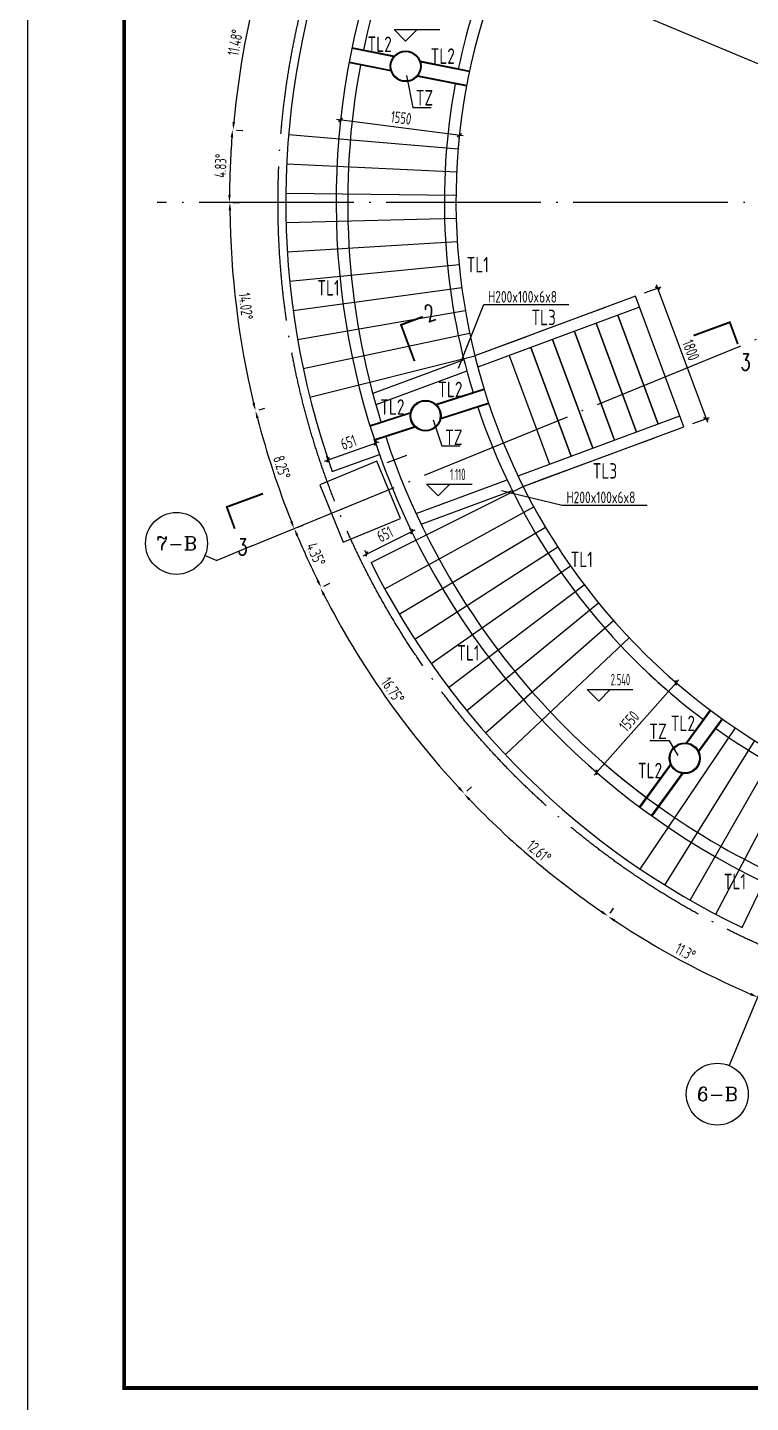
# Model space of a CAD drawing. Extents: x 6827379 to 6887889, y 99218 to 177608.
# Drawn here: x 6828368 to 6837718, y 114157 to 131934 of the extents above; entities that cross this region are included whole.
import ezdxf
from ezdxf.enums import TextEntityAlignment as Align

# ---------------------------------------------------------------- set-up
doc = ezdxf.new("R2010")
doc.units = 0
doc.header["$LTSCALE"] = 1000
doc.header["$MEASUREMENT"] = 0
doc.linetypes.add('CONTINOUS', pattern=[2000000.0, 1000000.0, 1000000.0])
doc.linetypes.add('DOTE', pattern=[2.42, 2, -0.2, 0.02, -0.2])
for name, color, linetype in [('0-1地坪', 251, 'Continuous'), ('100', 7, 'Continuous'), ('A_公文', 7, 'Continuous'), ('A_公标', 3, 'Continuous'), ('A_公框', 4, 'Continuous'), ('A_标高', 3, 'Continuous'), ('A_符号', 3, 'Continuous'), ('A_轴文', 7, 'Continuous'), ('A_轴标', 3, 'Continuous'), ('A_轴线', 9, 'DOTE'), ('AXIS_TEXT', 7, 'Continuous'), ('S_CL', 2, 'Continuous'), ('S_E_STAIR', 4, 'Continuous'), ('校对1', 2, 'Continuous')]:
    doc.layers.add(name, color=color, linetype=linetype)
doc.styles.add('_TCH_AXIS', font='COMPLEX', dxfattribs={"bigfont": 'GBCBIG'})
doc.styles.add('_TCH_DIM', font='tssdeng.shx', dxfattribs={"width": 0.8, "height": 200, "bigfont": 'GBCBIG.shx'})
doc.styles.add('_TCH_DIM_T3', font='tssdeng.shx', dxfattribs={"width": 0.705882, "bigfont": 'tssdchn.shx'})
doc.styles.add('_TCH_LABEL', font='COMPLEX', dxfattribs={"bigfont": 'GBCBIG'})
doc.styles.add('COMPLEX', font='COMPLEX')
doc.styles.get("Standard").update_dxf_attribs({"font": 'tssdeng.shx', "bigfont": 'hztxt.shx'})
doc.styles.add('TSSD_Dimension', font='Tssdeng.shx', dxfattribs={"width": 0.7, "bigfont": 'hztxt.shx'})
doc.dimstyles.new('_TCH_ARROW&&50', dxfattribs={"dimtxt": 148.75, "dimasz": 100, "dimexe": 125, "dimexo": 150, "dimgap": 50, "dimtad": 1, "dimdec": 0, "dimzin": 0, "dimdsep": 46, "dimtxsty": '_TCH_DIM_T3', "dimcen": 0.09, "dimclrt": 7, "dimazin": 2, "dimtfac": 1, "dimtdec": 0, "dimtix": 1, "dimtmove": 2, "dimatfit": 3, "dimfxl": 1, "dimtolj": 1, "dimtzin": 0, "dimarcsym": 0})
doc.dimstyles.new('TSSD_50_50', dxfattribs={"dimtxt": 150, "dimasz": 50, "dimexe": 50, "dimexo": 125, "dimgap": 50, "dimtad": 1, "dimdec": 0, "dimzin": 0, "dimdsep": 46, "dimtxsty": 'TSSD_Dimension', "dimblk": 'ARCHTICK', "dimcen": 0, "dimdle": 50, "dimclrt": 7, "dimadec": 0, "dimazin": 0, "dimtfac": 1, "dimtdec": 0, "dimtix": 1, "dimtmove": 2, "dimatfit": 3, "dimfxl": 1, "dimtolj": 1, "dimtzin": 0, "dimarcsym": 0})

# ---------------------------------------------------------------- blocks, each defined once
blk = doc.blocks.new('*D75')
at = {"layer": 'A_公标', "color": 0, "linetype": 'CONTINOUS', "lineweight": -2, "transparency": 16777216}
for p, q in [((6837906, 138854), (6837621, 139478)), ((6833984, 135669), (6833432, 136076))]:
    blk.add_line(p, q, dxfattribs=at)
blk.add_arc((6842110, 129671), 10661, 115.1309, 143.0302, dxfattribs=at)
at = {"layer": 'A_公标', "color": 0, "linetype": 'CONTINOUS', "transparency": 16777216}
for points in [[(6837575, 139337), (6837589, 139307), (6837673, 139364)], [(6833606, 136072), (6833579, 136092), (6833532, 136002)]]:
    blk.add_solid(points, dxfattribs=at)
at = {"layer": 'Defpoints', "color": 0, "linetype": 'CONTINOUS', "transparency": 16777216}
for p in [(6837969, 138718), (6836110, 138483), (6834104, 135580), (6842110, 129671)]:
    blk.add_point(p, dxfattribs=at)
at = {"layer": 'A_公标', "color": 7, "linetype": 'CONTINOUS', "transparency": 16777216, "insert": (6835311, 138043), "char_height": 148.8, "attachment_point": 5, "rotation": 39.0806, "style": '_TCH_DIM_T3'}
blk.add_mtext('\\A1;28.97°', dxfattribs=at)
blk = doc.blocks.new('_AXISO')
blk.add_circle((0, 0), 0.5)
at = {"layer": 'AXIS_TEXT', "style": 'COMPLEX', "width": 1.041667}
blk.add_attdef('A', text='', height=0.56, dxfattribs=at).set_placement((-0.25, -0.28), (0.25, -0.28), align=Align.FIT)
blk = doc.blocks.new('_ArchTick')
at = {"color": 0, "linetype": 'ByBlock', "const_width": 0.4}
blk.add_lwpolyline([(-0.5, -0.5), (0.5, 0.5)], dxfattribs=at)
blk = doc.blocks.new('*D187')
at = {"color": 0, "linetype": 'CONTINOUS', "lineweight": -2, "transparency": 16777216}
for p, q in [((6832366, 130747), (6834003, 130537)), ((6832423, 130795), (6832409, 130691)), ((6833960, 130598), (6833947, 130494))]:
    blk.add_line(p, q, dxfattribs=at)
at = {"layer": 'Defpoints', "color": 0, "linetype": 'CONTINOUS', "transparency": 16777216}
for p in [(6832438, 130919), (6833976, 130722), (6833953, 130543)]:
    blk.add_point(p, dxfattribs=at)
at = {"color": 0, "linetype": 'CONTINOUS', "lineweight": -2, "transparency": 16777216, "xscale": 50, "yscale": 50, "zscale": 50}
for p, rotation in [((6832416, 130741), 172.6767415827707), ((6833953, 130543), 352.6767415827707)]:
    blk.add_blockref('_ArchTick', p, dxfattribs=dict(at, rotation=rotation))
at = {"color": 7, "linetype": 'CONTINOUS', "transparency": 16777216, "insert": (6833200, 130766), "char_height": 150, "attachment_point": 5, "rotation": 352.6767, "style": 'TSSD_Dimension'}
blk.add_mtext('\\A1;1550', dxfattribs=at)
blk = doc.blocks.new('*D188')
at = {"color": 0, "linetype": 'CONTINOUS', "lineweight": -2, "transparency": 16777216}
for p, q in [((6835694, 122266), (6836789, 123500)), ((6836758, 123461), (6836794, 123429)), ((6835729, 122302), (6835764, 122270))]:
    blk.add_line(p, q, dxfattribs=at)
at = {"layer": 'Defpoints', "color": 0, "linetype": 'CONTINOUS', "transparency": 16777216}
for p in [(6836665, 123544), (6836756, 123463), (6835635, 122385)]:
    blk.add_point(p, dxfattribs=at)
at = {"color": 0, "linetype": 'CONTINOUS', "lineweight": -2, "transparency": 16777216, "xscale": 50, "yscale": 50, "zscale": 50}
for p, rotation in [((6836756, 123463), 48.3957649781356), ((6835727, 122304), 228.3957649781356)]:
    blk.add_blockref('_ArchTick', p, dxfattribs=dict(at, rotation=rotation))
at = {"color": 7, "linetype": 'CONTINOUS', "transparency": 16777216, "insert": (6836148, 122966), "char_height": 150, "attachment_point": 5, "rotation": 48.3958, "style": 'TSSD_Dimension'}
blk.add_mtext('\\A1;1550', dxfattribs=at)
blk = doc.blocks.new('*D198')
at = {"color": 0, "linetype": 'CONTINOUS', "lineweight": -2, "transparency": 16777216}
for p, q in [((6836349, 128502), (6836564, 128582)), ((6836500, 128612), (6837160, 126830)), ((6836974, 126815), (6837189, 126894))]:
    blk.add_line(p, q, dxfattribs=at)
at = {"layer": 'Defpoints', "color": 0, "linetype": 'CONTINOUS', "transparency": 16777216}
for p in [(6836232, 128459), (6836857, 126771), (6837142, 126877)]:
    blk.add_point(p, dxfattribs=at)
at = {"color": 0, "linetype": 'CONTINOUS', "lineweight": -2, "transparency": 16777216, "xscale": 50, "yscale": 50, "zscale": 50}
for p, rotation in [((6836517, 128565), 110.3208380929485), ((6837142, 126877), 290.3208380929485)]:
    blk.add_blockref('_ArchTick', p, dxfattribs=dict(at, rotation=rotation))
at = {"color": 7, "linetype": 'CONTINOUS', "transparency": 16777216, "insert": (6836947, 127764), "char_height": 150, "attachment_point": 5, "rotation": 290.3208, "style": 'TSSD_Dimension'}
blk.add_mtext('\\A1;1800', dxfattribs=at)
blk = doc.blocks.new('*D234')
at = {"color": 0, "linetype": 'CONTINOUS', "lineweight": -2, "transparency": 16777216}
for p, q in [((6832710, 125104), (6833381, 125441)), ((6833337, 125419), (6833314, 125463)), ((6832755, 125127), (6832732, 125171))]:
    blk.add_line(p, q, dxfattribs=at)
at = {"layer": 'Defpoints', "color": 0, "linetype": 'CONTINOUS', "transparency": 16777216}
for p in [(6833337, 125418), (6833393, 125307), (6832811, 125015)]:
    blk.add_point(p, dxfattribs=at)
at = {"color": 0, "linetype": 'CONTINOUS', "lineweight": -2, "transparency": 16777216, "xscale": 50, "yscale": 50, "zscale": 50}
for p, rotation in [((6833337, 125418), 26.6208705765464), ((6832755, 125127), 206.6208705765464)]:
    blk.add_blockref('_ArchTick', p, dxfattribs=dict(at, rotation=rotation))
at = {"color": 7, "linetype": 'CONTINOUS', "transparency": 16777216, "insert": (6832990, 125384), "char_height": 150, "attachment_point": 5, "rotation": 26.6209, "style": 'TSSD_Dimension'}
blk.add_mtext('\\A1;651', dxfattribs=at)
blk = doc.blocks.new('*D235')
at = {"color": 0, "linetype": 'CONTINOUS', "lineweight": -2, "transparency": 16777216}
for p, q in [((6832208, 126327), (6832915, 126579)), ((6832879, 126531), (6832852, 126609)), ((6832266, 126313), (6832238, 126391))]:
    blk.add_line(p, q, dxfattribs=at)
at = {"layer": 'Defpoints', "color": 0, "linetype": 'CONTINOUS', "transparency": 16777216}
for p in [(6832868, 126562), (6832921, 126413), (6832308, 126195)]:
    blk.add_point(p, dxfattribs=at)
at = {"color": 0, "linetype": 'CONTINOUS', "lineweight": -2, "transparency": 16777216, "xscale": 50, "yscale": 50, "zscale": 50}
for p, rotation in [((6832868, 126562), 19.55012322599287), ((6832255, 126344), 199.5501232259929)]:
    blk.add_blockref('_ArchTick', p, dxfattribs=dict(at, rotation=rotation))
at = {"color": 7, "linetype": 'CONTINOUS', "transparency": 16777216, "insert": (6832520, 126571), "char_height": 150, "attachment_point": 5, "rotation": 19.5501, "style": 'TSSD_Dimension'}
blk.add_mtext('\\A1;651', dxfattribs=at)
blk = doc.blocks.new('*D253')
at = {"layer": 'A_公标', "color": 0, "linetype": 'CONTINOUS', "lineweight": -2, "transparency": 16777216}
for p, q in [((6835905, 120484), (6835947, 120546)), ((6837830, 119445), (6837859, 119514))]:
    blk.add_line(p, q, dxfattribs=at)
blk.add_arc((6842117, 129687), 11153, 236.496, 246.7724, dxfattribs=at)
at = {"layer": 'A_公标', "color": 0, "linetype": 'CONTINOUS', "transparency": 16777216}
for points in [[(6835951, 120373), (6835970, 120401), (6835877, 120442)], [(6837725, 119453), (6837712, 119422), (6837810, 119399)]]:
    blk.add_solid(points, dxfattribs=at)
at = {"layer": 'Defpoints', "color": 0, "linetype": 'CONTINOUS', "transparency": 16777216}
for p in [(6842117, 129687), (6835821, 120360), (6836498, 120052), (6837772, 119306)]:
    blk.add_point(p, dxfattribs=at)
at = {"layer": 'A_公标', "color": 7, "linetype": 'CONTINOUS', "transparency": 16777216, "insert": (6836877, 119982), "char_height": 148.8, "attachment_point": 5, "rotation": 331.6342, "style": '_TCH_DIM_T3'}
blk.add_mtext('\\A1;11.3°', dxfattribs=at)
blk = doc.blocks.new('*D254')
at = {"layer": 'A_公标', "color": 0, "linetype": 'CONTINOUS', "lineweight": -2, "transparency": 16777216}
for p, q in [((6834049, 122062), (6834104, 122113)), ((6835906, 120486), (6835948, 120548))]:
    blk.add_line(p, q, dxfattribs=at)
blk.add_arc((6842110, 129676), 11138, 223.8864, 235.4679, dxfattribs=at)
at = {"layer": 'A_公标', "color": 0, "linetype": 'CONTINOUS', "transparency": 16777216}
for points in [[(6834070, 121943), (6834094, 121966), (6834013, 122027)], [(6835805, 120514), (6835786, 120487), (6835878, 120444)]]:
    blk.add_solid(points, dxfattribs=at)
at = {"layer": 'Defpoints', "color": 0, "linetype": 'CONTINOUS', "transparency": 16777216}
for p in [(6842110, 129676), (6833940, 121959), (6834596, 121454), (6835822, 120361)]:
    blk.add_point(p, dxfattribs=at)
at = {"layer": 'A_公标', "color": 7, "linetype": 'CONTINOUS', "transparency": 16777216, "insert": (6834983, 121279), "char_height": 148.8, "attachment_point": 5, "rotation": 319.6772, "style": '_TCH_DIM_T3'}
blk.add_mtext('\\A1;12.61°', dxfattribs=at)
blk = doc.blocks.new('*D255')
at = {"layer": 'A_公标', "color": 0, "linetype": 'CONTINOUS', "lineweight": -2, "transparency": 16777216}
for p, q in [((6832202, 124710), (6832269, 124744)), ((6834054, 122065), (6834108, 122117))]:
    blk.add_line(p, q, dxfattribs=at)
blk.add_arc((6842110, 129676), 11133, 207.1355, 222.8574, dxfattribs=at)
at = {"layer": 'A_公标', "color": 0, "linetype": 'CONTINOUS', "transparency": 16777216}
for points in [[(6832187, 124591), (6832217, 124606), (6832157, 124688)], [(6833961, 122115), (6833937, 122093), (6834017, 122031)]]:
    blk.add_solid(points, dxfattribs=at)
at = {"layer": 'Defpoints', "color": 0, "linetype": 'CONTINOUS', "transparency": 16777216}
for p in [(6842110, 129676), (6832068, 124643), (6832690, 123743), (6833945, 121962)]:
    blk.add_point(p, dxfattribs=at)
at = {"layer": 'A_公标', "color": 7, "linetype": 'CONTINOUS', "transparency": 16777216, "insert": (6833092, 123363), "char_height": 148.8, "attachment_point": 5, "rotation": 304.9964, "style": '_TCH_DIM_T3'}
blk.add_mtext('\\A1;16.75°', dxfattribs=at)
blk = doc.blocks.new('*D256')
at = {"layer": 'A_公标', "color": 0, "linetype": 'CONTINOUS', "lineweight": -2, "transparency": 16777216}
for p, q in [((6831866, 125475), (6831935, 125503)), ((6832211, 124715), (6832278, 124748))]:
    blk.add_line(p, q, dxfattribs=at)
blk.add_arc((6842051, 129647), 11057, 202.7924, 206.1027, dxfattribs=at)
at = {"layer": 'A_公标', "color": 0, "linetype": 'CONTINOUS', "transparency": 16777216}
for points in [[(6831842, 125357), (6831873, 125370), (6831819, 125456)], [(6832137, 124789), (6832107, 124775), (6832166, 124692)]]:
    blk.add_solid(points, dxfattribs=at)
at = {"layer": 'Defpoints', "color": 0, "linetype": 'CONTINOUS', "transparency": 16777216}
for p in [(6842051, 129647), (6831727, 125418), (6831928, 125198), (6832077, 124648)]:
    blk.add_point(p, dxfattribs=at)
at = {"layer": 'A_公标', "color": 7, "linetype": 'CONTINOUS', "transparency": 16777216, "insert": (6832099, 125122), "char_height": 148.8, "attachment_point": 5, "rotation": 294.4475, "style": '_TCH_DIM_T3'}
blk.add_mtext('\\A1;4.35°', dxfattribs=at)
blk = doc.blocks.new('*D257')
at = {"layer": 'A_公标', "color": 0, "linetype": 'CONTINOUS', "lineweight": -2, "transparency": 16777216}
for p, q in [((6831366, 126993), (6831439, 127011)), ((6831864, 125474), (6831933, 125502))]:
    blk.add_line(p, q, dxfattribs=at)
blk.add_arc((6842143, 129685), 11158, 194.5343, 201.7608, dxfattribs=at)
at = {"layer": 'A_公标', "color": 0, "linetype": 'CONTINOUS', "transparency": 16777216}
for points in [[(6831326, 126880), (6831358, 126888), (6831317, 126981)], [(6831795, 125554), (6831764, 125542), (6831817, 125455)]]:
    blk.add_solid(points, dxfattribs=at)
at = {"layer": 'Defpoints', "color": 0, "linetype": 'CONTINOUS', "transparency": 16777216}
for p in [(6842143, 129685), (6831220, 126957), (6831459, 126465), (6831725, 125417)]:
    blk.add_point(p, dxfattribs=at)
at = {"layer": 'A_公标', "color": 7, "linetype": 'CONTINOUS', "transparency": 16777216, "insert": (6831658, 126248), "char_height": 148.8, "attachment_point": 5, "rotation": 288.1475, "style": '_TCH_DIM_T3'}
blk.add_mtext('\\A1;8.25°', dxfattribs=at)
blk = doc.blocks.new('*D258')
at = {"layer": 'A_公标', "color": 0, "linetype": 'CONTINOUS', "lineweight": -2, "transparency": 16777216}
for p, q in [((6831036, 129671), (6831111, 129671)), ((6831365, 126993), (6831438, 127011))]:
    blk.add_line(p, q, dxfattribs=at)
blk.add_arc((6842087, 129671), 11101, 180.5161, 193.5047, dxfattribs=at)
at = {"layer": 'A_公标', "color": 0, "linetype": 'CONTINOUS', "transparency": 16777216}
for points in [[(6830969, 129570), (6831003, 129571), (6830986, 129671)], [(6831309, 127082), (6831276, 127074), (6831316, 126981)]]:
    blk.add_solid(points, dxfattribs=at)
at = {"layer": 'Defpoints', "color": 0, "linetype": 'CONTINOUS', "transparency": 16777216}
for p in [(6830886, 129671), (6842087, 129671), (6831023, 128766), (6831219, 126957)]:
    blk.add_point(p, dxfattribs=at)
at = {"layer": 'A_公标', "color": 7, "linetype": 'CONTINOUS', "transparency": 16777216, "insert": (6831192, 128331), "char_height": 148.8, "attachment_point": 5, "rotation": 277.0104, "style": '_TCH_DIM_T3'}
blk.add_mtext('\\A1;14.02°', dxfattribs=at)
blk = doc.blocks.new('*D259')
at = {"layer": 'A_公标', "color": 0, "linetype": 'CONTINOUS', "lineweight": -2, "transparency": 16777216}
for p, q in [((6831069, 130609), (6831144, 130603)), ((6831030, 129671), (6831105, 129671))]:
    blk.add_line(p, q, dxfattribs=at)
blk.add_arc((6842177, 129671), 11197, 175.6825, 179.4883, dxfattribs=at)
at = {"layer": 'A_公标', "color": 0, "linetype": 'CONTINOUS', "transparency": 16777216}
for points in [[(6830995, 130515), (6831028, 130512), (6831019, 130613)], [(6830997, 129770), (6830964, 129771), (6830980, 129671)]]:
    blk.add_solid(points, dxfattribs=at)
at = {"layer": 'Defpoints', "color": 0, "linetype": 'CONTINOUS', "transparency": 16777216}
for p in [(6830920, 130622), (6830997, 130299), (6830880, 129671), (6842177, 129671)]:
    blk.add_point(p, dxfattribs=at)
at = {"layer": 'A_公标', "color": 7, "linetype": 'CONTINOUS', "transparency": 16777216, "insert": (6830865, 130147), "char_height": 148.8, "attachment_point": 5, "rotation": 87.5854, "style": '_TCH_DIM_T3'}
blk.add_mtext('\\A1;4.83°', dxfattribs=at)
blk = doc.blocks.new('*D260')
at = {"layer": 'A_公标', "color": 0, "linetype": 'CONTINOUS', "lineweight": -2, "transparency": 16777216}
for p, q in [((6831483, 132785), (6831555, 132764)), ((6831077, 130608), (6831152, 130602))]:
    blk.add_line(p, q, dxfattribs=at)
blk.add_arc((6842110, 129676), 11122, 164.2094, 174.6557, dxfattribs=at)
at = {"layer": 'A_公标', "color": 0, "linetype": 'CONTINOUS', "transparency": 16777216}
for points in [[(6831391, 132707), (6831423, 132698), (6831435, 132799)], [(6831053, 130711), (6831019, 130714), (6831027, 130613)]]:
    blk.add_solid(points, dxfattribs=at)
at = {"layer": 'Defpoints', "color": 0, "linetype": 'CONTINOUS', "transparency": 16777216}
for p in [(6831339, 132827), (6831250, 132080), (6830927, 130621), (6842110, 129676)]:
    blk.add_point(p, dxfattribs=at)
at = {"layer": 'A_公标', "color": 7, "linetype": 'CONTINOUS', "transparency": 16777216, "insert": (6831054, 131739), "char_height": 148.8, "attachment_point": 5, "rotation": 79.4325, "style": '_TCH_DIM_T3'}
blk.add_mtext('\\A1;11.48°', dxfattribs=at)
blk = doc.blocks.new('*D261')
at = {"layer": 'A_公标', "color": 0, "linetype": 'CONTINOUS', "lineweight": -2, "transparency": 16777216}
for p, q in [((6831888, 133948), (6831957, 133920)), ((6831477, 132787), (6831549, 132766))]:
    blk.add_line(p, q, dxfattribs=at)
blk.add_arc((6842110, 129676), 11128, 157.8314, 163.1793, dxfattribs=at)
at = {"layer": 'A_公标', "color": 0, "linetype": 'CONTINOUS', "transparency": 16777216}
for points in [[(6831789, 133882), (6831819, 133869), (6831842, 133968)], [(6831473, 132892), (6831441, 132901), (6831429, 132801)]]:
    blk.add_solid(points, dxfattribs=at)
at = {"layer": 'Defpoints', "color": 0, "linetype": 'CONTINOUS', "transparency": 16777216}
for p in [(6831750, 134006), (6831690, 133584), (6831333, 132829), (6842110, 129676)]:
    blk.add_point(p, dxfattribs=at)
at = {"layer": 'A_公标', "color": 7, "linetype": 'CONTINOUS', "transparency": 16777216, "insert": (6831502, 133431), "char_height": 148.8, "attachment_point": 5, "rotation": 70.5054, "style": '_TCH_DIM_T3'}
blk.add_mtext('\\A1;6.38°', dxfattribs=at)
blk = doc.blocks.new('*D262')
at = {"layer": 'A_公标', "color": 0, "linetype": 'CONTINOUS', "lineweight": -2, "transparency": 16777216}
for p, q in [((6833045, 136051), (6833107, 136007)), ((6831885, 133951), (6831954, 133922))]:
    blk.add_line(p, q, dxfattribs=at)
blk.add_arc((6842135, 129658), 11163, 145.3975, 156.7624, dxfattribs=at)
at = {"layer": 'A_公标', "color": 0, "linetype": 'CONTINOUS', "transparency": 16777216}
for points in [[(6832933, 136007), (6832961, 135988), (6833004, 136079)], [(6831893, 134056), (6831863, 134069), (6831839, 133970)]]:
    blk.add_solid(points, dxfattribs=at)
at = {"layer": 'Defpoints', "color": 0, "linetype": 'CONTINOUS', "transparency": 16777216}
for p in [(6832922, 136137), (6832565, 135405), (6831747, 134009), (6842135, 129658)]:
    blk.add_point(p, dxfattribs=at)
at = {"layer": 'A_公标', "color": 7, "linetype": 'CONTINOUS', "transparency": 16777216, "insert": (6832256, 135117), "char_height": 148.8, "attachment_point": 5, "rotation": 61.08, "style": '_TCH_DIM_T3'}
blk.add_mtext('\\A1;12.39°', dxfattribs=at)

msp = doc.modelspace()

# ---------------------------------------------------------------- linework, layer by layer
at = {"linetype": 'CONTINOUS'}
for p, q in [((6836231.7, 128459.1), (6834153.2, 127689.4)), ((6836283.7, 128318.4), (6834191.1, 127543.4)), ((6834712, 126137), (6836804.6, 126911.9)), ((6834778.3, 126001.6), (6836856.7, 126771.3)), ((6833021, 126310.4), (6833272.5, 126403.6))]:
    msp.add_line(p, q, dxfattribs=at)
for points in [[(6833940.9, 127529.1), (6834268.5, 128354.5), (6835369.1, 128354.5)], [(6834497.6, 125946.4), (6835282, 125760.7), (6836382.7, 125760.7)], [(6836781.7, 122520.4), (6836671, 122711.2), (6836417.8, 122711.2)]]:
    msp.add_lwpolyline(points, dxfattribs=at)
at = {"layer": '0-1地坪', "color": 4, "ltscale": 0.1}
for p, q in [((6836856.7, 126771.3), (6836231.7, 128459.1)), ((6835559.9, 128210.3), (6835278.6, 128106.1)), ((6835841.2, 128314.5), (6835559.9, 128210.3)), ((6836523.3, 126807.7), (6836002.4, 128214.2)), ((6836002.4, 128214.2), (6836523.3, 126807.7)), ((6834997.2, 128001.9), (6834715.9, 127897.7)), ((6835278.6, 128106.1), (6834997.2, 128001.9)), ((6835960.6, 126599.4), (6835439.8, 128005.8)), ((6835439.8, 128005.8), (6835960.6, 126599.4)), ((6836241.9, 126703.6), (6835721.1, 128110)), ((6835721.1, 128110), (6836241.9, 126703.6)), ((6834715.9, 127897.7), (6834434.6, 127793.6)), ((6835679.3, 126495.2), (6835158.4, 127901.7)), ((6835158.4, 127901.7), (6835679.3, 126495.2)), ((6834434.6, 127793.6), (6834153.2, 127689.4)), ((6834595.8, 127693.3), (6835116.6, 126286.8)), ((6835398, 126391), (6834877.1, 127797.5)), ((6834877.1, 127797.5), (6835398, 126391)), ((6836184.9, 126522.5), (6836466.2, 126626.7)), ((6835622.3, 126314.1), (6835903.6, 126418.3)), ((6835903.6, 126418.3), (6836184.9, 126522.5)), ((6835340.9, 126209.9), (6835622.3, 126314.1)), ((6834778.3, 126001.6), (6835059.6, 126105.8)), ((6835059.6, 126105.8), (6835340.9, 126209.9))]:
    msp.add_line(p, q, dxfattribs=at)
at = {"layer": '100', "color": 7, "linetype": 'Continuous'}
for points in [[(6833270, 131313.9), (6833352.3, 130901.4), (6833589.6, 130901.4)], [(6833612.6, 126862.1), (6833725.2, 126523.7), (6833962.4, 126523.7)]]:
    msp.add_lwpolyline(points, dxfattribs=at)
at = {"layer": 'A_公框', "color": 0, "linetype": 'CONTINOUS'}
msp.add_lwpolyline([(6828368.3, 113845.2), (6887889.5, 113845.2), (6887889.5, 143545.2), (6828368.3, 143545.2)], close=True, dxfattribs=at)
at = {"layer": 'A_公框', "color": 0, "linetype": 'CONTINOUS', "const_width": 50}
msp.add_lwpolyline([(6829618.3, 114345.2), (6887389.5, 114345.2), (6887389.5, 143045.2), (6829618.3, 143045.2)], close=True, dxfattribs=at)
at = {"layer": 'A_标高'}
for p, q in [((6833258.1, 131758), (6833108.1, 131908)), ((6833108.1, 131908), (6833699.2, 131908)), ((6833258.1, 131758), (6833408.1, 131908)), ((6833679.2, 125879.3), (6833529.2, 126029.3)), ((6833529.2, 126029.3), (6834120.3, 126029.3)), ((6833679.2, 125879.3), (6833829.2, 126029.3)), ((6835755, 123226.6), (6835605, 123376.6)), ((6835605, 123376.6), (6836196.2, 123376.6)), ((6835755, 123226.6), (6835905, 123376.6))]:
    msp.add_line(p, q, dxfattribs=at)
at = {"layer": 'A_符号', "linetype": 'CONTINOUS', "const_width": 25}
for points in [[(6833479.9, 128194.4), (6833198.7, 128089.9), (6833372.9, 127621.3)], [(6836981, 127950.9), (6837450.4, 128123.1), (6837553.7, 127841.5)], [(6831048.5, 125453.7), (6830945.1, 125735.3), (6831414.5, 125907.6)]]:
    msp.add_lwpolyline(points, dxfattribs=at)
at = {"layer": 'A_轴标'}
for p, q in [((6831261.2, 125227.3), (6830816.7, 125045.2)), ((6830663.8, 125109.2), (6830816.7, 125045.2)), ((6837826.1, 119436.3), (6837441.6, 118513.2))]:
    msp.add_line(p, q, dxfattribs=at)
at = {"layer": 'A_轴线'}
for p, q in [((6831261.2, 125227.3), (6852366.4, 133872)), ((6831882.5, 133952.1), (6852337.1, 125385.6)), ((6854366.4, 129670.5), (6830046.4, 129670.5))]:
    msp.add_line(p, q, dxfattribs=at)
msp.add_circle((6842107.9, 129670.5), 10500, dxfattribs=at)
at = {"layer": 'S_CL', "color": 1}
for p, q in [((6832887.6, 126325.7), (6832147.3, 126022.5)), ((6833190.9, 125585.4), (6832887.6, 126325.7)), ((6832147.3, 126022.5), (6832450.6, 125282.2)), ((6832450.6, 125282.2), (6833190.9, 125585.4))]:
    msp.add_line(p, q, dxfattribs=at)
at = {"layer": 'S_CL', "color": 0}
for centre, radius in [((6833258.5, 131433), 200), ((6833258.5, 131433), 190), ((6833515.7, 126915.1), 200), ((6833515.7, 126915.1), 190), ((6836867.6, 122487.2), 200), ((6836867.6, 122487.2), 190)]:
    msp.add_circle(centre, radius, dxfattribs=at)
at = {"layer": 'S_E_STAIR', "color": 5, "ltscale": 0.1}
for p, q in [((6834011.7, 127637), (6832833.6, 127200.7)), ((6834049.9, 127491.1), (6832873.5, 127055.5)), ((6833394.4, 125649), (6834570.7, 126084.7)), ((6833458.6, 125512.9), (6834636.8, 125949.2))]:
    msp.add_line(p, q, dxfattribs=at)
at = {"layer": 'S_E_STAIR', "color": 40, "ltscale": 0.1}
msp.add_line((6832307.6, 126195.5), (6832921.1, 126413.3), dxfattribs=at)
at = {"layer": 'S_E_STAIR', "color": 6, "ltscale": 0.1}
for points in [[(6831744.8, 130551.9), (6833938, 130366.6)], [(6831719.8, 130172.5), (6833918.3, 130067.5)], [(6831708.6, 129792.4), (6833909.4, 129767.8)], [(6831711.3, 129412.2), (6833911.6, 129468.1)], [(6831727.9, 129032.4), (6833924.6, 129168.6)], [(6831758.3, 128653.4), (6833948.7, 128869.8)], [(6831802.6, 128275.8), (6833983.6, 128572.1)], [(6831860.7, 127900), (6834029.4, 128275.9)], [(6831932.5, 127526.6), (6834085.9, 127981.5)], [(6832017.8, 127156.1), (6834153.2, 127689.4)], [(6832810.6, 125015.3), (6834778.3, 126001.6)], [(6832987.1, 124678.6), (6834917.5, 125736.1)], [(6833175.9, 124348.5), (6835066.3, 125475.9)], [(6833376.6, 124025.6), (6835224.5, 125221.3)], [(6833588.9, 123710.2), (6835391.9, 124972.6)], [(6833812.6, 123402.8), (6835568.3, 124730.2)], [(6834047.5, 123103.8), (6835753.4, 124494.5)], [(6834293, 122813.5), (6835947, 124265.6)], [(6834548.5, 122533), (6836148.5, 124044.5)]]:
    msp.add_lwpolyline(points, dxfattribs=at)
at = {"layer": 'S_E_STAIR', "color": 3, "ltscale": 0.1}
for points in [[(6836290.4, 121054.6), (6837521.8, 122878.9)], [(6836609.4, 120847.6), (6837773.3, 122715.8)], [(6836935.7, 120652.5), (6838030.5, 122561.9)], [(6837269, 120469.5), (6838293.3, 122417.6)], [(6837608.7, 120298.7), (6838561.1, 122283)]]:
    msp.add_lwpolyline(points, dxfattribs=at)
at = {"layer": 'S_E_STAIR', "color": 40, "ltscale": 0.1}
for radius, start, end in [(9750.7, 144.8865, 35.1158), (9600.7, 144.8865, 168.17428), (8350.7, 144.88419, 168.09053), (8200.7, 144.88419, 35.1158), (10401.7, 159.51419, 199.55012), (9600.7, 169.36787, 197.21271), (8350.7, 169.4628, 197.12779), (8350.7, 198.50006, 228.9911), (9600.7, 198.4063, 233.30445), (10401.7, 206.62087, 244.36018), (8350.7, 223.37203, 233.21511), (8350.7, 234.58738, 254.24341), (9600.7, 230.27402, 254.33621)]:
    msp.add_arc((6842109.7, 129676.2), radius, start, end, dxfattribs=at)
at = {"layer": '校对1', "linetype": 'CONTINOUS'}
for p, q in [((6833100.9, 131556.2), (6832563.5, 131663.3)), ((6833108.2, 131564.9), (6832565.6, 131673)), ((6833069.1, 131368.8), (6832526.6, 131476.9)), ((6833065.8, 131379.7), (6832528.5, 131486.7)), ((6834085.8, 131370.2), (6833447.9, 131497.3)), ((6834083.7, 131360.4), (6833451.3, 131486.4)), ((6834046.9, 131174), (6833408.9, 131301.1)), ((6834048.7, 131183.9), (6833416.1, 131309.9)), ((6833650.1, 127063.2), (6834272.1, 127262.7)), ((6833658.3, 127055.3), (6834275.1, 127253.1)), ((6832796.1, 126789.3), (6833320.2, 126957.4)), ((6832799, 126779.8), (6833318.1, 126946.3)), ((6833711.2, 126872.8), (6834333.3, 127072.3)), ((6833713.2, 126883.9), (6834330.1, 127081.8)), ((6832854.1, 126608.4), (6833373.1, 126774.9)), ((6832857.2, 126598.9), (6833381.3, 126767)), ((6836888.9, 122686.1), (6837197.2, 123108.9)), ((6836900.1, 122684.6), (6837205.2, 123103)), ((6837045.6, 122578.5), (6837350.7, 122997)), ((6837050.5, 122568.3), (6837358.8, 122991.1)), ((6836283.9, 121856.5), (6836684.8, 122406.2)), ((6836292, 121850.6), (6836689.7, 122395.9)), ((6836437.4, 121744.6), (6836835.1, 122289.9)), ((6836445.5, 121738.7), (6836846.4, 122288.4))]:
    msp.add_line(p, q, dxfattribs=at)

# ---------------------------------------------------------------- block references
at = {"layer": 'A_轴标'}
ref = msp.add_blockref('_AXISO', (6830294.9, 125263.7), dxfattribs=dict(at, xscale=800, yscale=800, zscale=800))
ref.add_attrib('A', '7-B', dxfattribs={"layer": 'A_轴文', "height": 177.09, "style": '_TCH_AXIS'}).set_placement((6830029.2, 125175.2), (6830560.5, 125175.2), align=Align.FIT)
ref = msp.add_blockref('_AXISO', (6837287.8, 118143.9), dxfattribs=dict(at, xscale=800, yscale=800, zscale=800))
ref.add_attrib('A', '6-B', dxfattribs={"layer": 'A_轴文', "height": 177.09, "style": '_TCH_AXIS'}).set_placement((6837022.2, 118055.4), (6837553.5, 118055.4), align=Align.FIT)

# ---------------------------------------------------------------- texts
at = {"layer": '100', "color": 7, "linetype": 'Continuous', "width": 0.75}
for s, height, p in [('TL2', 200, (6832765.3, 131617.9)), ('TL2', 200, (6833581.4, 131464.3)), ('TZ', 200, (6833389.7, 130925.8)), ('TL1', 200, (6834046.8, 128768.5)), ('TL1', 200, (6832116.4, 128468.8)), ('H200x100x6x8', 150, (6834324.1, 128377.6)), ('TL3', 200, (6834884.5, 128085.7)), ('TL2', 200, (6833679.5, 127154.8)), ('TL2', 200, (6832929.9, 126927.9)), ('TZ', 200, (6833768.5, 126535.1)), ('TL3', 200, (6835676.7, 126101.4)), ('H200x100x6x8', 150, (6835337.7, 125783.9)), ('TL1', 200, (6835391.9, 124957.2)), ('TL1', 200, (6833924.9, 123749.6)), ('TL2', 200, (6836686.6, 122837.3)), ('TZ', 200, (6836408.9, 122733.7)), ('TL2', 200, (6836261.8, 122227.1)), ('TL1', 200, (6837371.2, 120792.3))]:
    msp.add_text(s, height=height, dxfattribs=at).set_placement(p)
at = {"layer": 'A_公文', "linetype": 'CONTINOUS', "style": '_TCH_LABEL', "width": 0.705882}
for p in [(6837589.9, 127500.6), (6831084.7, 125112.8)]:
    msp.add_text('3', height=212.5, dxfattribs=at).set_placement(p)
at = {"layer": 'A_公文', "style": '_TCH_DIM', "width": 0.564706}
for s, p in [('1.110', (6833833.9, 126081.8)), ('2.540', (6835909.8, 123429.1))]:
    msp.add_text(s, height=148.75, dxfattribs=at).set_placement(p)
at = {"layer": 'A_符号', "color": 7, "linetype": 'CONTINOUS', "style": '_TCH_LABEL', "width": 0.705882}
msp.add_text('2', height=212.5, rotation=19.31124, dxfattribs=at).set_placement((6833546.8, 128122.4))

# ---------------------------------------------------------------- dimensions: what is measured, and where the dimension line sits
at = {"linetype": 'CONTINOUS'}
for p1, p2, distance, picture, middle in [((6832438.5, 130919.1), (6833975.8, 130721.5), -179.5, '*D187', (6833200.2, 130766.2)), ((6836231.7, 128459.1), (6836856.7, 126771.3), 304.6, '*D198', (6836947, 127764.3)), ((6832307.6, 126195.5), (6832921.1, 126413.3), 157.8, '*D235', (6832519.7, 126570.9)), ((6832810.6, 125015.3), (6833392.6, 125307), 124.7, '*D234', (6832989.7, 125384.4)), ((6835635.3, 122385.1), (6836664.5, 123544.1), -122.7, '*D188', (6836148.2, 122966.2))]:
    dim = msp.add_aligned_dim(p1=p1, p2=p2, distance=distance, dimstyle='TSSD_50_50', dxfattribs=at)
    dim.commit()
    dim.dimension.update_dxf_attribs({"geometry": picture, "text_midpoint": middle})
at = {"layer": 'A_公标', "linetype": 'CONTINOUS'}
for base, center, p1, p2, picture, middle in [((6836109.5, 138482.6), (6842109.8, 129670.6), (6837968.8, 138717.9), (6834104.4, 135579.6), '*D75', (6835310.6, 138042.7)), ((6832565.5, 135405), (6842135.2, 129658.3), (6832922.5, 136136.9), (6831746.8, 134009), '*D262', (6832255.7, 135116.5)), ((6831690, 133583.9), (6842109.7, 129676.2), (6831749.8, 134006.3), (6831332.9, 132828.7), '*D261', (6831502, 133431.5)), ((6831250.5, 132079.7), (6842109.7, 129676.2), (6831339, 132826.9), (6830927.5, 130620.9), '*D260', (6831054, 131738.7)), ((6830997.4, 130299.3), (6842177.2, 129670.5), (6830919.8, 130621.6), (6830879.7, 129670.5), '*D259', (6830865.4, 130147.5)), ((6831022.5, 128766), (6842086.8, 129670.5), (6830885.6, 129670.5), (6831219.3, 126956.7), '*D258', (6831192.1, 128330.8)), ((6831459.5, 126464.7), (6842143.2, 129684.6), (6831220.2, 126956.9), (6831724.9, 125417.2), '*D257', (6831658, 126247.9)), ((6831928.5, 125198.5), (6842051.1, 129646.8), (6831726.7, 125417.9), (6832076.9, 124647.6), '*D256', (6832098.8, 125122.3)), ((6832689.7, 123743.1), (6842109.7, 129676.2), (6832067.7, 124643), (6833944.5, 121962.3), '*D255', (6833091.8, 123362.7)), ((6834595.6, 121454.3), (6842109.7, 129676.3), (6833940.5, 121958.5), (6835822.4, 120361.2), '*D254', (6834982.7, 121279.1)), ((6836498.2, 120052.3), (6842116.9, 129686.9), (6835821.3, 120359.5), (6837771.7, 119306.4), '*D253', (6836877.1, 119982.3))]:
    dim = msp.add_angular_dim_3p(base=base, center=center, p1=p1, p2=p2, dimstyle='_TCH_ARROW&&50', dxfattribs=at)
    dim.commit()
    dim.dimension.update_dxf_attribs({"geometry": picture, "text_midpoint": middle})

doc.saveas('drawing.dxf')
